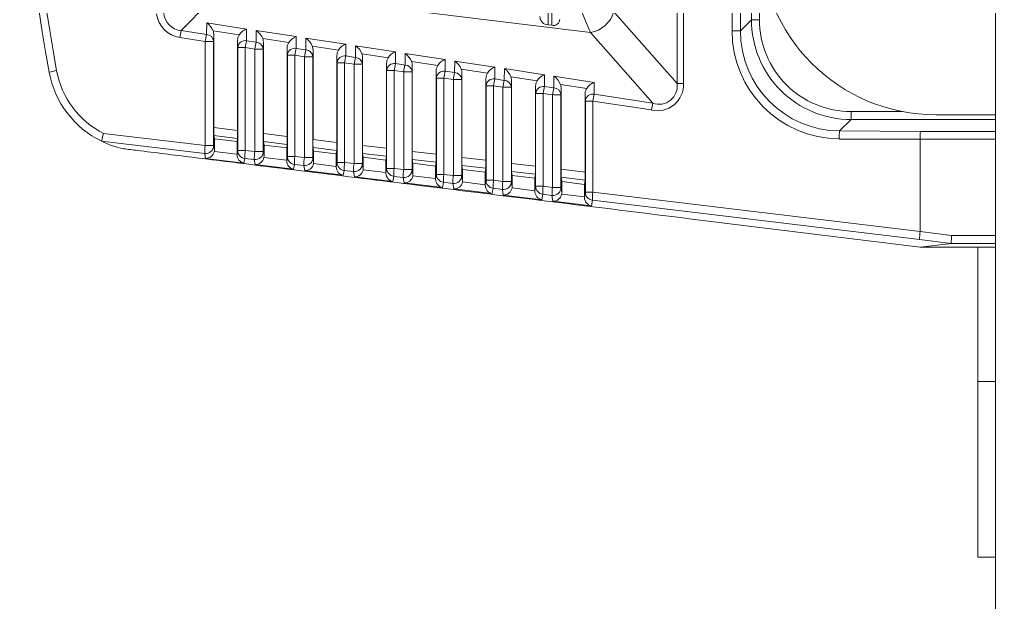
# Model space of a CAD drawing. Extents: x 7 to 113, y 1 to 87.
# Drawn here: x 43.923 to 45.142, y 35.75 to 36.477 of the extents above; entities that cross this region are included whole.
import ezdxf

# ---------------------------------------------------------------- set-up
doc = ezdxf.new("R2010")
doc.units = 0
doc.header["$MEASUREMENT"] = 0
doc.layers.add('OBJECT', color=7, linetype='CONTINUOUS')

msp = doc.modelspace()

# ---------------------------------------------------------------- linework, layer by layer
at = {"layer": 'OBJECT', "lineweight": 15}
for p, q in [((45.1423, 34.6182), (45.1423, 39.0182)), ((44.7447, 36.3973), (44.7447, 37.2392)), ((44.7528, 37.2392), (44.7528, 36.3973)), ((44.8133, 36.4632), (44.8133, 37.1732)), ((44.8238, 37.1732), (44.8238, 36.4632)), ((44.5835, 37.1659), (44.5835, 36.4706)), ((44.5882, 36.47), (44.5882, 37.1664)), ((44.8375, 36.4769), (44.8375, 37.1595)), ((44.8475, 37.1595), (44.8475, 36.4769)), ((44.6365, 36.4608), (44.1777, 36.5171)), ((44.6656, 36.4866), (44.7447, 36.3973)), ((44.1569, 36.4584), (44.1571, 36.4729)), ((44.1571, 36.4729), (44.2067, 36.4653)), ((44.8238, 36.4632), (44.8375, 36.4769)), ((44.8475, 36.4769), (44.8375, 36.4769)), ((44.1253, 36.4633), (44.1569, 36.4584)), ((44.1976, 36.4579), (44.1651, 36.4629)), ((44.2067, 36.4653), (44.2069, 36.4507)), ((44.2188, 36.4489), (44.2191, 36.4634)), ((44.2191, 36.4634), (44.2687, 36.4558)), ((44.5882, 36.47), (44.5835, 36.4706)), ((44.7143, 36.3729), (44.6365, 36.4608)), ((44.8133, 36.4632), (44.8238, 36.4632)), ((44.1553, 36.4498), (44.1237, 36.4547)), ((44.1553, 36.3198), (44.1553, 36.4498)), ((44.1553, 36.4498), (44.1658, 36.4498)), ((44.1659, 36.4583), (44.1658, 36.4498)), ((44.1658, 36.4498), (44.1658, 36.3198)), ((44.1659, 36.3424), (44.1659, 36.4583)), ((44.1958, 36.4421), (44.1957, 36.4513)), ((44.1957, 36.4513), (44.1957, 36.3388)), ((44.2069, 36.4507), (44.2188, 36.4489)), ((44.2596, 36.4484), (44.2271, 36.4534)), ((44.2279, 36.4488), (44.2278, 36.4403)), ((44.2279, 36.3349), (44.2279, 36.4488)), ((44.2687, 36.4558), (44.2689, 36.4412)), ((44.2808, 36.4394), (44.281, 36.4539)), ((44.281, 36.4539), (44.3307, 36.4463)), ((44.2053, 36.4421), (44.1958, 36.4421)), ((44.1958, 36.3138), (44.1958, 36.4421)), ((44.2173, 36.4403), (44.2053, 36.4421)), ((44.2053, 36.4421), (44.2053, 36.3138)), ((44.2278, 36.4403), (44.2173, 36.4403)), ((44.2173, 36.3123), (44.2173, 36.4403)), ((44.2278, 36.4403), (44.2278, 36.3123)), ((44.2579, 36.4326), (44.2577, 36.4417)), ((44.2577, 36.4417), (44.2577, 36.3314)), ((44.2689, 36.4412), (44.2808, 36.4394)), ((44.3216, 36.4389), (44.2891, 36.4438)), ((44.2899, 36.4393), (44.2898, 36.4308)), ((44.2899, 36.3275), (44.2899, 36.4393)), ((44.3307, 36.4463), (44.331, 36.4317)), ((44.3428, 36.4299), (44.343, 36.4444)), ((44.343, 36.4444), (44.3928, 36.4368)), ((44.3928, 36.4368), (44.393, 36.4222)), ((44.2674, 36.4326), (44.2579, 36.4326)), ((44.2579, 36.3063), (44.2579, 36.4326)), ((44.2792, 36.4308), (44.2674, 36.4326)), ((44.2674, 36.4326), (44.2674, 36.3063)), ((44.2898, 36.4308), (44.2792, 36.4308)), ((44.2792, 36.3049), (44.2792, 36.4308)), ((44.2898, 36.4308), (44.2898, 36.3049)), ((44.3199, 36.4231), (44.3198, 36.4322)), ((44.3198, 36.4322), (44.3198, 36.3239)), ((44.331, 36.4317), (44.3428, 36.4299)), ((44.3836, 36.4293), (44.3511, 36.4343)), ((44.3519, 36.4297), (44.3517, 36.4213)), ((44.3519, 36.3201), (44.3519, 36.4297)), ((44.4048, 36.4204), (44.405, 36.4349)), ((44.405, 36.4349), (44.4548, 36.4272)), ((44.4457, 36.4198), (44.413, 36.4248)), ((44.4548, 36.4272), (44.455, 36.4127)), ((44.4667, 36.4109), (44.467, 36.4254)), ((44.467, 36.4254), (44.5168, 36.4177)), ((44.3294, 36.4231), (44.3199, 36.4231)), ((44.3199, 36.2989), (44.3199, 36.4231)), ((44.3412, 36.4213), (44.3294, 36.4231)), ((44.3294, 36.4231), (44.3294, 36.2989)), ((44.3517, 36.4213), (44.3412, 36.4213)), ((44.3412, 36.2975), (44.3412, 36.4213)), ((44.3517, 36.4213), (44.3517, 36.2975)), ((44.3819, 36.4136), (44.3818, 36.4227)), ((44.3818, 36.4227), (44.3818, 36.3165)), ((44.3914, 36.4136), (44.3819, 36.4136)), ((44.3819, 36.2914), (44.3819, 36.4136)), ((44.4032, 36.4118), (44.3914, 36.4136)), ((44.3914, 36.4136), (44.3914, 36.2914)), ((44.393, 36.4222), (44.4048, 36.4204)), ((44.4137, 36.4118), (44.4032, 36.4118)), ((44.4032, 36.29), (44.4032, 36.4118)), ((44.4138, 36.4202), (44.4137, 36.4118)), ((44.4137, 36.4118), (44.4137, 36.29)), ((44.4138, 36.3126), (44.4138, 36.4202)), ((44.444, 36.4041), (44.4438, 36.4132)), ((44.4438, 36.4132), (44.4438, 36.309)), ((44.455, 36.4127), (44.4667, 36.4109)), ((44.5077, 36.4103), (44.475, 36.4153)), ((44.5168, 36.4177), (44.517, 36.4031)), ((44.5287, 36.4013), (44.5289, 36.4159)), ((44.5289, 36.4159), (44.5789, 36.4082)), ((44.4534, 36.4041), (44.444, 36.4041)), ((44.444, 36.284), (44.444, 36.4041)), ((44.4652, 36.4023), (44.4534, 36.4041)), ((44.4534, 36.4041), (44.4534, 36.284)), ((44.4757, 36.4023), (44.4652, 36.4023)), ((44.4652, 36.2826), (44.4652, 36.4023)), ((44.4758, 36.4107), (44.4757, 36.4023)), ((44.4757, 36.4023), (44.4757, 36.2826)), ((44.4758, 36.3052), (44.4758, 36.4107)), ((44.506, 36.3945), (44.5059, 36.4037)), ((44.5059, 36.4037), (44.5059, 36.3016)), ((44.517, 36.4031), (44.5287, 36.4013)), ((44.5697, 36.4008), (44.537, 36.4058)), ((44.5378, 36.4012), (44.5377, 36.3927)), ((44.5378, 36.2977), (44.5378, 36.4012)), ((44.5789, 36.4082), (44.5791, 36.3936)), ((44.5907, 36.3918), (44.5909, 36.4064)), ((44.5909, 36.4064), (44.6409, 36.3987)), ((44.5155, 36.3945), (44.506, 36.3945)), ((44.506, 36.2766), (44.506, 36.3945)), ((44.5271, 36.3927), (44.5155, 36.3945)), ((44.5155, 36.3945), (44.5155, 36.2766)), ((44.5377, 36.3927), (44.5271, 36.3927)), ((44.5271, 36.2752), (44.5271, 36.3927)), ((44.5377, 36.3927), (44.5377, 36.2752)), ((44.568, 36.385), (44.5679, 36.3941)), ((44.5679, 36.3941), (44.5679, 36.2941)), ((44.5791, 36.3936), (44.5907, 36.3918)), ((44.6318, 36.3912), (44.5989, 36.3963)), ((44.5998, 36.3917), (44.5996, 36.3832)), ((44.5998, 36.2903), (44.5998, 36.3917)), ((44.6409, 36.3987), (44.6411, 36.3841)), ((44.7528, 36.3973), (44.7447, 36.3973)), ((44.5775, 36.385), (44.568, 36.385)), ((44.568, 36.2691), (44.568, 36.385)), ((44.5891, 36.3832), (44.5775, 36.385)), ((44.5775, 36.385), (44.5775, 36.2691)), ((44.5996, 36.3832), (44.5891, 36.3832)), ((44.5891, 36.2677), (44.5891, 36.3832)), ((44.5996, 36.3832), (44.5996, 36.2677)), ((44.6301, 36.3755), (44.6299, 36.3846)), ((44.6299, 36.3846), (44.6299, 36.2867)), ((44.6301, 36.3755), (44.6395, 36.3755)), ((44.6301, 36.2617), (44.6301, 36.3755)), ((44.6395, 36.3755), (44.6395, 36.2617)), ((44.7127, 36.3643), (44.6395, 36.3755)), ((44.6411, 36.3841), (44.7143, 36.3729)), ((44.9621, 36.3524), (44.9477, 36.3381)), ((44.9621, 36.3524), (44.9621, 36.3624)), ((44.9621, 36.3624), (45.0257, 36.3624)), ((45.1423, 36.3524), (44.9621, 36.3524)), ((45.0683, 36.3582), (45.1423, 36.3582)), ((44.1659, 36.3424), (44.1957, 36.3388)), ((44.0283, 36.335), (44.1553, 36.3198)), ((44.1667, 36.3282), (44.166, 36.3324)), ((44.1956, 36.3288), (44.166, 36.3324)), ((44.1667, 36.3282), (44.1667, 36.3144)), ((44.195, 36.3248), (44.1667, 36.3282)), ((44.1956, 36.3288), (44.195, 36.3248)), ((44.2279, 36.3349), (44.2577, 36.3314)), ((44.2899, 36.3275), (44.3198, 36.3239)), ((45.0483, 36.3277), (44.9472, 36.3281)), ((44.9477, 36.3381), (45.0486, 36.3376)), ((45.0483, 36.3277), (45.0483, 36.2127)), ((45.0483, 36.3277), (45.0483, 36.3277)), ((45.1423, 36.3277), (45.0483, 36.3277)), ((45.0486, 36.3376), (45.1423, 36.3376)), ((44.1546, 36.3099), (44.0259, 36.3253)), ((44.1553, 36.3198), (44.1658, 36.3198)), ((44.1658, 36.3198), (44.1667, 36.3144)), ((44.195, 36.3091), (44.195, 36.3248)), ((44.2287, 36.3206), (44.228, 36.3249)), ((44.2577, 36.3214), (44.228, 36.3249)), ((44.2287, 36.3206), (44.2287, 36.3068)), ((44.257, 36.3172), (44.2287, 36.3206)), ((44.2577, 36.3214), (44.257, 36.3172)), ((44.257, 36.3015), (44.257, 36.3172)), ((44.2907, 36.313), (44.29, 36.3175)), ((44.3197, 36.3139), (44.29, 36.3175)), ((44.3519, 36.3201), (44.3818, 36.3165)), ((44.1556, 36.3039), (44.1546, 36.3099)), ((44.2036, 36.298), (44.1556, 36.3039)), ((44.1665, 36.3126), (44.195, 36.3091)), ((44.195, 36.3084), (44.1958, 36.3138)), ((44.195, 36.3084), (44.195, 36.3091)), ((44.1958, 36.3138), (44.2053, 36.3138)), ((44.2046, 36.3039), (44.2036, 36.298)), ((44.2166, 36.3024), (44.2046, 36.3039)), ((44.2053, 36.3138), (44.2173, 36.3123)), ((44.2176, 36.2963), (44.2166, 36.3024)), ((44.2173, 36.3123), (44.2278, 36.3123)), ((44.2278, 36.3123), (44.2287, 36.3068)), ((44.2285, 36.305), (44.257, 36.3015)), ((44.257, 36.3008), (44.2579, 36.3063)), ((44.2579, 36.3063), (44.2674, 36.3063)), ((44.2674, 36.3063), (44.2792, 36.3049)), ((44.2792, 36.3049), (44.2898, 36.3049)), ((44.2898, 36.3049), (44.2907, 36.2991)), ((44.2907, 36.313), (44.2907, 36.2991)), ((44.319, 36.3096), (44.2907, 36.313)), ((44.3197, 36.3139), (44.319, 36.3096)), ((44.319, 36.2939), (44.319, 36.3096)), ((44.3527, 36.3054), (44.3519, 36.3101)), ((44.3817, 36.3065), (44.3519, 36.3101)), ((44.3527, 36.3054), (44.3527, 36.2915)), ((44.381, 36.3019), (44.3527, 36.3054)), ((44.3817, 36.3065), (44.381, 36.3019)), ((44.381, 36.2863), (44.381, 36.3019)), ((44.4138, 36.3126), (44.4438, 36.309)), ((44.4147, 36.2978), (44.4139, 36.3026)), ((44.4437, 36.299), (44.4139, 36.3026)), ((44.4758, 36.3052), (44.5059, 36.3016)), ((44.2656, 36.2904), (44.2176, 36.2963)), ((44.257, 36.3008), (44.257, 36.3015)), ((44.2667, 36.2964), (44.2656, 36.2904)), ((44.2785, 36.295), (44.2667, 36.2964)), ((44.2796, 36.2887), (44.2785, 36.295)), ((44.2905, 36.2974), (44.319, 36.2939)), ((44.319, 36.2932), (44.3199, 36.2989)), ((44.319, 36.2932), (44.319, 36.2939)), ((44.3199, 36.2989), (44.3294, 36.2989)), ((44.3294, 36.2989), (44.3412, 36.2975)), ((44.3412, 36.2975), (44.3517, 36.2975)), ((44.3517, 36.2975), (44.3527, 36.2915)), ((44.3525, 36.2898), (44.381, 36.2863)), ((44.381, 36.2856), (44.3819, 36.2914)), ((44.3819, 36.2914), (44.3914, 36.2914)), ((44.3914, 36.2914), (44.4032, 36.29)), ((44.4032, 36.29), (44.4137, 36.29)), ((44.4137, 36.29), (44.4147, 36.2839)), ((44.4147, 36.2978), (44.4147, 36.2839)), ((44.443, 36.2943), (44.4147, 36.2978)), ((44.4437, 36.299), (44.443, 36.2943)), ((44.443, 36.2787), (44.443, 36.2943)), ((44.4767, 36.2902), (44.4759, 36.2952)), ((44.5058, 36.2916), (44.4759, 36.2952)), ((44.4767, 36.2902), (44.4767, 36.2763)), ((44.505, 36.2867), (44.4767, 36.2902)), ((44.5058, 36.2916), (44.505, 36.2867)), ((44.5378, 36.2977), (44.5679, 36.2941)), ((44.5998, 36.2903), (44.6299, 36.2867)), ((44.3276, 36.2828), (44.2796, 36.2887)), ((44.3287, 36.289), (44.3276, 36.2828)), ((44.3405, 36.2876), (44.3287, 36.289)), ((44.3416, 36.2811), (44.3405, 36.2876)), ((44.3896, 36.2752), (44.3416, 36.2811)), ((44.381, 36.2856), (44.381, 36.2863)), ((44.3907, 36.2815), (44.3896, 36.2752)), ((44.4025, 36.2801), (44.3907, 36.2815)), ((44.4036, 36.2735), (44.4025, 36.2801)), ((44.4145, 36.2822), (44.443, 36.2787)), ((44.443, 36.278), (44.444, 36.284)), ((44.444, 36.284), (44.4534, 36.284)), ((44.4534, 36.284), (44.4652, 36.2826)), ((44.4652, 36.2826), (44.4757, 36.2826)), ((44.4757, 36.2826), (44.4767, 36.2763)), ((44.505, 36.2711), (44.505, 36.2867)), ((44.5387, 36.2826), (44.5379, 36.2877)), ((44.5678, 36.2842), (44.5379, 36.2877)), ((44.5387, 36.2826), (44.5387, 36.2687)), ((44.567, 36.2791), (44.5387, 36.2826)), ((44.5678, 36.2842), (44.567, 36.2791)), ((44.567, 36.2635), (44.567, 36.2791)), ((44.6007, 36.275), (44.5998, 36.2803)), ((44.6298, 36.2767), (44.5998, 36.2803)), ((44.4516, 36.2676), (44.4036, 36.2735)), ((44.4527, 36.2741), (44.4516, 36.2676)), ((44.4645, 36.2727), (44.4527, 36.2741)), ((44.4656, 36.2659), (44.4645, 36.2727)), ((44.5136, 36.26), (44.4656, 36.2659)), ((44.4765, 36.2746), (44.505, 36.2711)), ((44.505, 36.2704), (44.506, 36.2766)), ((44.505, 36.2704), (44.505, 36.2711)), ((44.506, 36.2766), (44.5155, 36.2766)), ((44.5148, 36.2666), (44.5136, 36.26)), ((44.5264, 36.2653), (44.5148, 36.2666)), ((44.5155, 36.2766), (44.5271, 36.2752)), ((44.5271, 36.2752), (44.5377, 36.2752)), ((44.5377, 36.2752), (44.5387, 36.2687)), ((44.5385, 36.267), (44.567, 36.2635)), ((44.567, 36.2628), (44.568, 36.2691)), ((44.568, 36.2691), (44.5775, 36.2691)), ((44.5775, 36.2691), (44.5891, 36.2677)), ((44.5891, 36.2677), (44.5996, 36.2677)), ((44.5996, 36.2677), (44.6007, 36.2611)), ((44.6007, 36.275), (44.6007, 36.2611)), ((44.629, 36.2715), (44.6007, 36.275)), ((44.6298, 36.2767), (44.629, 36.2715)), ((44.629, 36.2559), (44.629, 36.2715)), ((44.5276, 36.2582), (44.5264, 36.2653)), ((44.5756, 36.2523), (44.5276, 36.2582)), ((44.5768, 36.2592), (44.5756, 36.2523)), ((44.5884, 36.2578), (44.5768, 36.2592)), ((44.5896, 36.2506), (44.5884, 36.2578)), ((44.6005, 36.2593), (44.629, 36.2559)), ((44.629, 36.2552), (44.6301, 36.2617)), ((44.629, 36.2552), (44.629, 36.2559)), ((44.6301, 36.2617), (44.6395, 36.2617)), ((44.6395, 36.2617), (45.0483, 36.2126)), ((44.6376, 36.2447), (44.5896, 36.2506)), ((44.6388, 36.2518), (44.6376, 36.2447)), ((45.0474, 36.2027), (44.6388, 36.2518)), ((44.7597, 36.2287), (45.0482, 36.1932)), ((45.0483, 36.2126), (45.0483, 36.2127)), ((45.0483, 36.2127), (45.0875, 36.2079)), ((45.0875, 36.2079), (45.1423, 36.2079)), ((45.0869, 36.1979), (45.0474, 36.2027)), ((45.0482, 36.1932), (45.0487, 36.1933)), ((45.0483, 36.1932), (45.0482, 36.1932)), ((45.1423, 36.1932), (45.0483, 36.1932)), ((45.0869, 36.1979), (45.0487, 36.1933)), ((45.0487, 36.1933), (45.1423, 36.1933)), ((45.0869, 36.1979), (45.0869, 36.1979)), ((45.1423, 36.1979), (45.0869, 36.1979)), ((45.1203, 36.1932), (45.1203, 36.0256)), ((45.1203, 35.8062), (45.1203, 36.0256)), ((45.1203, 36.0256), (45.1423, 36.0256)), ((45.1203, 35.8062), (45.1423, 35.8062))]:
    msp.add_line(p, q, dxfattribs=at)
at = {"layer": 'OBJECT', "lineweight": 15, "flags": 128}
for points in [[(44.6365, 36.4608), (44.6333, 36.4686), (44.6292, 36.4785), (44.6244, 36.4901), (44.6192, 36.5027), (44.6137, 36.516)], [(45.0875, 36.2079), (45.0874, 36.206), (45.0873, 36.2042), (45.0872, 36.2025), (45.0871, 36.201), (45.087, 36.1997), (45.0869, 36.1988), (45.0869, 36.1982), (45.0869, 36.1979)]]:
    msp.add_lwpolyline(points, dxfattribs=at)
at = {"layer": 'OBJECT', "lineweight": 15}
for centre, radius, start, end in [((46.1733, 36.8182), 2.25, 169.5862, 190.4138), ((46.1728, 36.8182), 2.24, 169.5863, 190.4137), ((45.0683, 36.5782), 0.22, 180, 270), ((44.1275, 36.4871), 0.024, 183.3296, 264.71), ((44.6299, 36.4977), 0.0374, 280.1848, 342.8154), ((44.1288, 36.4889), 0.0346, 187.4997, 261.561), ((44.1451, 36.4551), 0.0215, 21.1865, 56.0024), ((44.5839, 36.481), 0.0105, 181.1555, 267.4614), ((44.5901, 36.4778), 0.00805, 255.9495, 359.8791), ((44.962, 36.4769), 0.1245, 179.9722, 270.0278), ((44.9619, 36.4768), 0.1144, 179.9256, 270.0743), ((44.2361, 36.4384), 0.1135, 167.3627, 171.7741), ((44.1526, 36.4583), 0.0133, 359.9605, 20.1424), ((44.2133, 36.4479), 0.0186, 110.7527, 147.6238), ((44.207, 36.4456), 0.0215, 21.1827, 56.0062), ((44.948, 36.4629), 0.1347, 179.8403, 269.6327), ((44.9485, 36.4628), 0.1247, 179.787, 269.6439), ((44.2677, 36.4336), 0.1136, 167.3633, 171.7735), ((44.1566, 36.4491), 0.00928, 4.194, 88.0823), ((44.2082, 36.4514), 0.0125, 148.4461, 180.4223), ((44.2054, 36.4413), 0.0096, 81.0487, 174.6845), ((44.3177, 36.4259), 0.1135, 167.3627, 171.7741), ((44.3296, 36.4241), 0.1135, 167.362, 171.7748), ((44.2185, 36.4396), 0.00928, 4.1901, 88.0862), ((44.2146, 36.4488), 0.0133, 359.9686, 20.1355), ((44.2702, 36.4418), 0.0125, 148.4442, 180.4209), ((44.2753, 36.4384), 0.0186, 110.7516, 147.6227), ((44.269, 36.4361), 0.0215, 21.1857, 56.0035), ((44.2674, 36.4317), 0.0096, 81.0478, 174.6853), ((44.3796, 36.4164), 0.1135, 167.3592, 171.7738), ((44.3917, 36.4145), 0.1136, 167.3618, 171.7712), ((44.2805, 36.4301), 0.00928, 4.194, 88.0823), ((44.2766, 36.4393), 0.0133, 359.9631, 20.1338), ((44.3323, 36.4323), 0.0125, 148.4442, 180.4243), ((44.3373, 36.4289), 0.0186, 110.7539, 147.6226), ((44.331, 36.4266), 0.0215, 21.18, 56.0089), ((44.3994, 36.4194), 0.0186, 110.748, 147.6263), ((44.3295, 36.4222), 0.0096, 81.0487, 174.6845), ((44.4417, 36.4069), 0.1135, 167.362, 171.7748), ((44.4533, 36.4051), 0.1132, 167.355, 171.778), ((44.3425, 36.4206), 0.00928, 4.1941, 88.0823), ((44.3386, 36.4298), 0.0133, 359.9608, 20.1433), ((44.3943, 36.4228), 0.0125, 148.4442, 180.4209), ((44.3929, 36.417), 0.0215, 21.1827, 56.0062), ((44.4005, 36.4202), 0.0133, 359.9589, 20.1452), ((44.4614, 36.4098), 0.0186, 110.7554, 147.6211), ((44.4549, 36.4075), 0.0215, 21.1872, 56.0017), ((44.0117, 36.1724), 0.2446, 99.8788, 102.1), ((44.0779, 36.4332), 0.11, 190.4136, 243.2143), ((44.3915, 36.4127), 0.0096, 81.0471, 174.6861), ((44.5037, 36.3973), 0.1135, 167.3592, 171.7738), ((44.5156, 36.3955), 0.1136, 167.3633, 171.7735), ((44.4045, 36.4111), 0.00928, 4.194, 88.0823), ((44.4563, 36.4133), 0.0125, 148.4432, 180.4252), ((44.4535, 36.4032), 0.0096, 81.0468, 174.6863), ((44.5658, 36.3878), 0.1135, 167.362, 171.7748), ((44.4625, 36.4107), 0.0133, 359.9686, 20.1355), ((44.5234, 36.4003), 0.0186, 110.745, 147.6293), ((44.5169, 36.398), 0.0215, 21.1846, 56.0063), ((44.0784, 36.4332), 0.12, 190.414, 244.0781), ((44.5778, 36.386), 0.1138, 167.3653, 171.7677), ((44.4664, 36.4016), 0.00928, 4.1901, 88.0862), ((44.5184, 36.4037), 0.0125, 148.4442, 180.4196), ((44.5156, 36.3936), 0.0096, 81.0471, 174.6861), ((44.6279, 36.3783), 0.1136, 167.3618, 171.7712), ((44.6394, 36.3765), 0.1135, 167.3592, 171.7738), ((44.5284, 36.3921), 0.00928, 4.1961, 88.0803), ((44.5245, 36.4012), 0.0133, 359.9631, 20.1338), ((44.5804, 36.3942), 0.0125, 148.4432, 180.4252), ((44.5855, 36.3908), 0.0186, 110.7554, 147.6211), ((44.5789, 36.3885), 0.0215, 21.1851, 56.0037), ((44.5776, 36.3841), 0.0096, 81.0458, 174.6873), ((44.6898, 36.3688), 0.1135, 167.362, 171.7748), ((44.7012, 36.367), 0.1133, 167.3557, 171.7773), ((44.5904, 36.3826), 0.00928, 4.1921, 88.0824), ((44.5864, 36.3917), 0.0133, 359.9608, 20.1433), ((44.6424, 36.3847), 0.0125, 148.4442, 180.4196), ((44.6475, 36.3813), 0.0186, 110.745, 147.6293), ((44.7202, 36.396), 0.0326, 256.7651, 2.164), ((44.7221, 36.3942), 0.0228, 249.9669, 7.6069), ((44.6396, 36.3746), 0.0096, 81.0471, 174.6861), ((44.752, 36.3592), 0.1136, 167.3618, 171.7712), ((44.8254, 36.348), 0.1138, 167.3659, 171.7671), ((44.4917, 36.34), 0.3258, 179.5906, 181.3502), ((43.8742, 36.3365), 0.3215, 358.6373, 0.4168), ((44.088, 36.3152), 0.0629, 161.615, 170.73), ((44.5537, 36.3326), 0.3257, 179.5905, 181.3503), ((43.9343, 36.329), 0.3235, 358.6444, 0.413), ((44.6146, 36.3252), 0.3248, 179.5895, 181.3546), ((45.005, 36.3301), 0.0579, 172.0234, 181.9156), ((45.1634, 36.3296), 0.1151, 176.0024, 180.9649), ((44.0784, 36.4332), 0.12, 244.0767, 257.8944), ((44.1558, 36.3198), 0.01, 263.0107, 359.9237), ((44.2084, 36.3111), 0.0538, 170.7162, 181.3208), ((44.1567, 36.3144), 0.01, 350.0548, 0.0007), ((43.9983, 36.3216), 0.3215, 358.6373, 0.4168), ((44.6776, 36.3177), 0.3258, 179.5906, 181.3502), ((44.0583, 36.3141), 0.3235, 358.6444, 0.413), ((44.1561, 36.3145), 0.0106, 266.8777, 349.9925), ((44.2056, 36.3085), 0.0106, 180.2045, 259.472), ((44.2058, 36.3138), 0.01, 180.0623, 263.0254), ((44.2584, 36.3051), 0.0537, 170.715, 181.3215), ((44.2178, 36.3124), 0.01, 263.008, 359.923), ((44.2702, 36.3037), 0.0537, 170.7053, 181.3313), ((44.2181, 36.3069), 0.0106, 266.8761, 349.9941), ((44.2187, 36.3068), 0.01, 350.0548, 0.0007), ((44.2679, 36.3063), 0.01, 180.0614, 263.0263), ((44.3203, 36.2977), 0.0537, 170.7121, 181.3278), ((44.2798, 36.3049), 0.01, 263.0095, 359.9215), ((44.3322, 36.2962), 0.0537, 170.7112, 181.3287), ((44.7396, 36.3103), 0.3258, 179.5906, 181.3501), ((44.1223, 36.3067), 0.3215, 358.6373, 0.4167), ((44.8009, 36.3029), 0.3251, 179.5887, 181.352), ((44.2676, 36.3009), 0.0106, 180.205, 259.4715), ((44.2801, 36.2992), 0.0106, 266.8725, 349.9977), ((44.2807, 36.2991), 0.01, 350.0523, 359.9998), ((44.3296, 36.2933), 0.0106, 180.2081, 259.4671), ((44.3299, 36.2989), 0.01, 180.0657, 263.022), ((44.3824, 36.2902), 0.0537, 170.715, 181.3215), ((44.3417, 36.2975), 0.01, 263.0136, 359.9208), ((44.3942, 36.2888), 0.0537, 170.7125, 181.3279), ((44.3421, 36.2916), 0.0106, 266.8746, 349.9993), ((44.3427, 36.2915), 0.01, 350.0523, 359.9998), ((44.3919, 36.2915), 0.01, 180.0614, 263.0263), ((44.4444, 36.2828), 0.0537, 170.7121, 181.3278), ((44.4037, 36.29), 0.01, 263.0107, 359.9237), ((44.4562, 36.2814), 0.0538, 170.7162, 181.3208), ((44.1824, 36.2992), 0.3235, 358.6444, 0.413), ((44.8616, 36.2954), 0.3238, 179.5868, 181.3573), ((44.2463, 36.2918), 0.3216, 358.6374, 0.4167), ((44.9255, 36.288), 0.3258, 179.5906, 181.3502), ((44.3916, 36.2856), 0.0106, 180.2079, 259.4704), ((44.4041, 36.284), 0.0106, 266.8752, 349.995), ((44.4047, 36.2839), 0.01, 350.0548, 0.0007), ((44.8675, 36.2782), 0.4245, 179.9286, 180.0238), ((44.4536, 36.278), 0.0106, 180.206, 259.4723), ((44.454, 36.284), 0.01, 180.0623, 263.022), ((44.5065, 36.2753), 0.0538, 170.7162, 181.3208), ((44.5181, 36.2739), 0.0537, 170.7112, 181.3287), ((44.4657, 36.2826), 0.01, 263.008, 359.923), ((44.3064, 36.2844), 0.3235, 358.6444, 0.413), ((44.4661, 36.2764), 0.0106, 266.8752, 349.995), ((44.4667, 36.2763), 0.01, 350.0548, 0.0007), ((44.5156, 36.2704), 0.0106, 180.2047, 259.4737), ((44.516, 36.2766), 0.01, 180.0614, 263.0263), ((44.5685, 36.2679), 0.0537, 170.7112, 181.3287), ((44.5277, 36.2752), 0.01, 263.0095, 359.9215), ((44.5801, 36.2665), 0.0537, 170.7112, 181.3287), ((44.5281, 36.2688), 0.0106, 266.871, 349.9991), ((44.5287, 36.2687), 0.01, 350.0523, 359.9998), ((44.578, 36.2691), 0.01, 180.0623, 263.022), ((44.6306, 36.2604), 0.0538, 170.7162, 181.3208), ((44.5896, 36.2677), 0.01, 263.0107, 359.9237), ((44.6422, 36.2591), 0.0538, 170.7162, 181.3208), ((44.5677, 36.2631), 0.000789, 153.4111, 206.5412), ((44.5776, 36.2628), 0.0106, 180.2081, 259.4671), ((44.5901, 36.2612), 0.0106, 266.874, 349.9999), ((44.5907, 36.2611), 0.01, 350.0523, 359.9998), ((44.6396, 36.2552), 0.0106, 180.2079, 259.4704), ((44.64, 36.2617), 0.01, 180.0614, 263.0263), ((44.6925, 36.253), 0.0537, 170.7112, 181.3287), ((45.154, 36.1975), 0.1068, 171.8466, 177.1749)]:
    msp.add_arc(centre, radius, start, end, dxfattribs=at)
for points in [[(44.1777, 36.5171), (44.1253, 36.4633)], [(44.0259, 36.3253), (44.026, 36.3253)]]:
    msp.add_open_spline(points, degree=1, dxfattribs=at)
msp.add_open_spline([(44.0532, 36.3159), (44.0589, 36.3152), (44.0874, 36.3117), (44.2068, 36.2969), (44.4365, 36.2685), (44.6436, 36.243), (44.7597, 36.2287)], degree=3, knots=[0, 0, 0, 0, 0.024148, 0.120739, 0.507103, 1, 1, 1, 1], dxfattribs=at)

doc.saveas('drawing.dxf')
